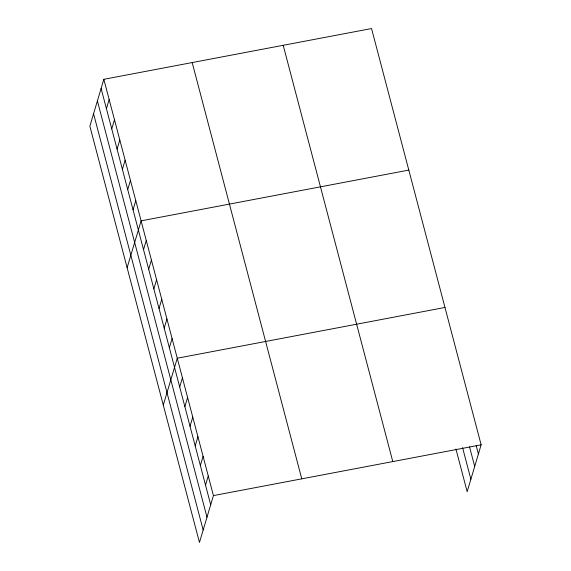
<?xml version="1.0" encoding="UTF-8"?>
<svg xmlns="http://www.w3.org/2000/svg" width="571" height="571" viewBox="0 0 571 571"><rect width="100%" height="100%" fill="white"/><g stroke="black" fill="none" stroke-linecap="round" stroke-linejoin="round"><path stroke-width="0.86" d="M103.836 79.312L89.861 126.17L199.457 542.45L213.426 495.592L103.836 79.312L371.543 28.55L481.139 444.83L467.164 491.688L455.936 449.027M106.427 108.697L109.154 99.532M111.745 128.91L114.478 119.753M117.069 149.131L119.803 139.966M122.394 169.351L125.128 160.187M127.718 189.572L130.445 180.407M133.043 209.793L135.77 200.628M127.126 267.706L141.094 220.849L408.807 170.087M143.528 249.634L146.262 240.47M148.696 269.262L151.429 260.098M153.863 288.883L156.597 279.719M159.031 308.511L161.757 299.347M164.198 328.132L166.925 318.968M169.359 347.76L172.092 338.596M163.292 405.075L177.26 358.224L444.973 307.462M179.694 387.01L182.427 377.845M184.861 406.631L187.595 397.473M190.029 426.259L192.762 417.094M195.196 445.887L197.923 436.722M200.364 465.508L203.09 456.343M205.524 485.136L208.258 475.971M213.426 495.592L481.139 444.83M476.157 445.466L478.405 453.995M469.526 446.808L474.694 466.436M462.567 447.678L470.875 479.247M283.202 45.302L392.791 461.582M192.177 62.56L301.766 478.841M101.103 88.476L210.692 504.757M97.391 100.91L206.988 517.198M93.573 113.729L203.162 530.009"/></g></svg>
